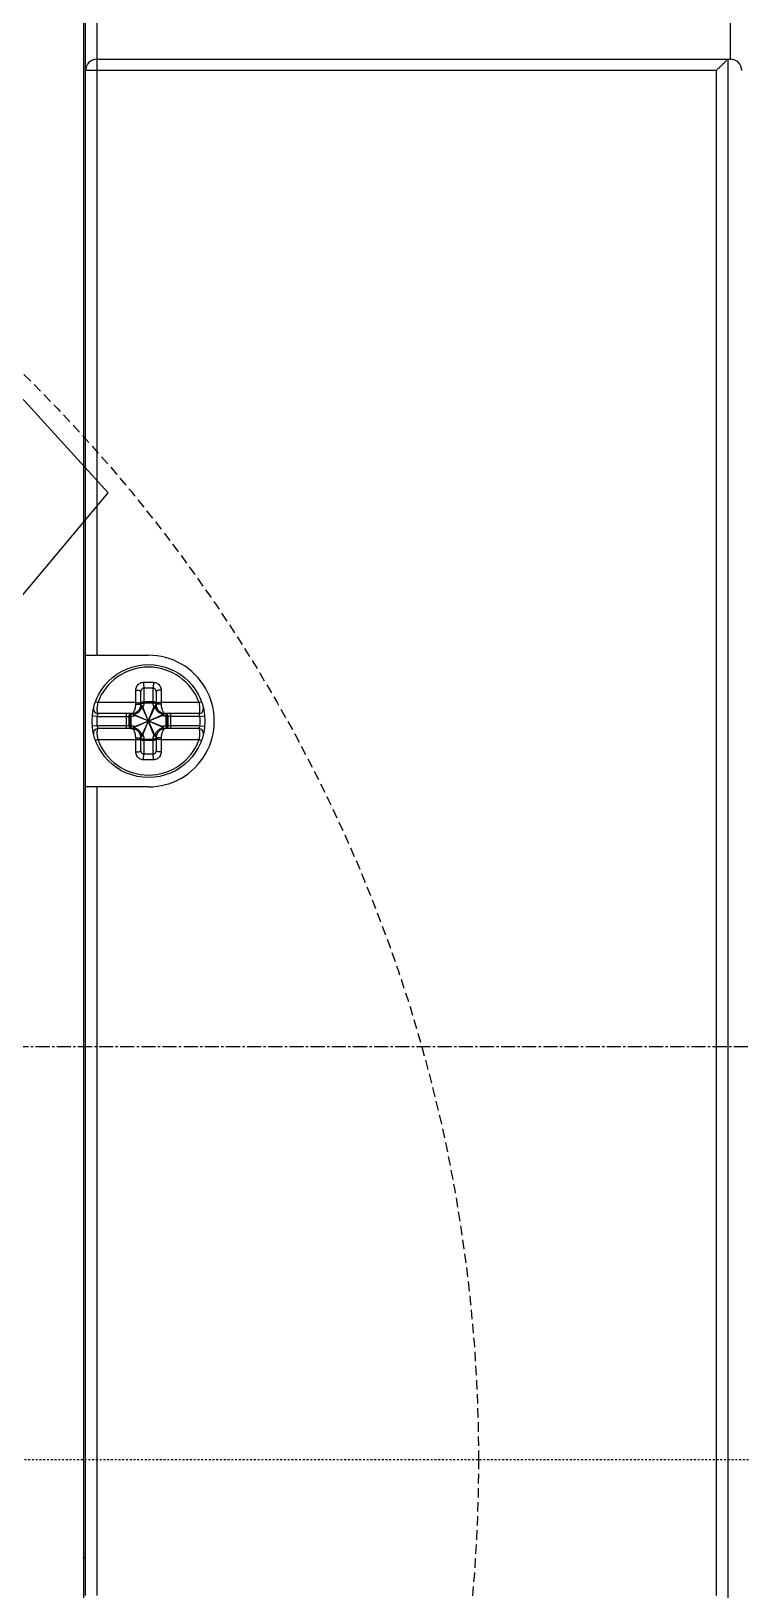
# Model space of a CAD drawing. Extents: x 0 to 557, y 0 to 248.
# Drawn here: x 385.2 to 423, y 83.2 to 166.1 of the extents above; entities that cross this region are included whole.
import ezdxf

# ---------------------------------------------------------------- set-up
doc = ezdxf.new("R2010")
doc.units = 0
for name, pattern in [('AXES2', [1.125, 0.75, -0.125, 0.125, -0.125]), ('CENTER2', [1.125, 0.75, -0.125, 0.125, -0.125]), ('HIDDENX2', [0.75, 0.5, -0.25])]:
    doc.linetypes.add(name, pattern=pattern)
doc.layers.add('AXE', color=80, linetype='AXES2')

# ---------------------------------------------------------------- blocks, each defined once
blk = doc.blocks.new('LV429640ATNSX22A 1')
for p, q in [((60, 81.741), (60, -6.913)), ((60.1, -7.213), (60.1, 79.279)), ((60.701, 79.282), (60.701, 74.487)), ((94.399, 74.487), (94.399, 78.905)), ((60.701, 73.884), (60.1, 73.884)), ((60.701, 73.886), (60.701, 42.787)), ((93.53, 73.886), (60.701, 73.886)), ((60.702, 74.487), (94.397, 74.487)), ((60.703, 74.487), (60.703, 73.886)), ((93.65, 73.887), (93.53, 73.886)), ((93.65, -7.213), (93.65, 73.887)), ((94.25, 74.487), (94.25, -7.813)), ((60.1, 42.787), (63.45, 42.787)), ((63.05, 40.187), (63.05, 40.86)), ((63.2, 41.049), (63.2, 40.317)), ((63.7, 40.317), (63.7, 41.049)), ((63.85, 40.86), (63.85, 40.187)), ((60.754, 40.268), (60.631, 40.313)), ((62.771, 40.187), (63.05, 40.187)), ((63.083, 38.462), (63.817, 40.112)), ((63.817, 38.462), (63.083, 40.112)), ((63.157, 38.553), (63.743, 40.02)), ((63.743, 38.553), (63.157, 40.02)), ((63.2, 40.309), (63.2, 40.246)), ((63.7, 40.309), (63.2, 40.309)), ((63.7, 40.246), (63.2, 40.246)), ((63.7, 40.246), (63.7, 40.309)), ((64.128, 40.187), (63.85, 40.187)), ((66.146, 40.268), (66.269, 40.313)), ((60.711, 39.537), (60.462, 39.559)), ((60.711, 39.037), (60.462, 39.014)), ((60.711, 39.537), (62.416, 39.537)), ((62.416, 39.037), (60.711, 39.037)), ((62.55, 39.687), (60.778, 39.687)), ((62.281, 38.887), (62.281, 39.687)), ((62.426, 39.036), (62.426, 39.537)), ((62.433, 39.537), (62.433, 39.036)), ((62.51, 39.537), (62.433, 39.537)), ((62.433, 39.036), (62.51, 39.036)), ((62.51, 39.537), (62.51, 39.036)), ((62.625, 38.92), (64.275, 39.653)), ((64.275, 38.92), (62.625, 39.653)), ((62.716, 38.993), (64.184, 39.58)), ((64.183, 38.993), (62.716, 39.58)), ((66.122, 39.687), (64.35, 39.687)), ((64.39, 39.036), (64.39, 39.537)), ((64.467, 39.537), (64.39, 39.537)), ((64.39, 39.036), (64.467, 39.036)), ((64.467, 39.036), (64.467, 39.537)), ((64.474, 39.537), (64.474, 39.036)), ((66.189, 39.537), (64.484, 39.537)), ((66.189, 39.037), (64.484, 39.037)), ((64.619, 39.687), (64.619, 38.887)), ((66.189, 39.537), (66.438, 39.559)), ((66.189, 39.037), (66.438, 39.014)), ((60.754, 38.305), (60.631, 38.26)), ((62.55, 38.887), (60.778, 38.887)), ((62.771, 38.387), (63.05, 38.387)), ((63.05, 37.713), (63.05, 38.387)), ((63.2, 38.327), (63.2, 38.264)), ((63.2, 38.327), (63.7, 38.327)), ((63.2, 38.264), (63.7, 38.264)), ((63.2, 38.257), (63.2, 37.525)), ((63.7, 38.264), (63.7, 38.327)), ((63.7, 37.525), (63.7, 38.257)), ((63.85, 38.387), (63.85, 37.713)), ((64.128, 38.387), (63.85, 38.387)), ((66.122, 38.887), (64.35, 38.887)), ((66.146, 38.305), (66.269, 38.26)), ((63.45, 35.787), (60.1, 35.787)), ((60.7, 35.787), (60.7, -7.213)), ((60, -5.211), (60.1, -5.211))]:
    blk.add_line(p, q)
at = {"color": 7}
for p in [(50.292, 63.496), (10.346, -9.38)]:
    blk.add_line(p, (61.314, 51.433), dxfattribs=at)
at = {"color": 6, "linetype": 'CENTER2', "ltscale": 0.008}
blk.add_line((159.957, 0), (-262.225, 0), dxfattribs=at)
at = {"color": 3, "linetype": 'ByBlock', "lineweight": -2}
blk.add_lwpolyline([(-60, 132), (60, 132), (60, -63), (-60, -63)], close=True, dxfattribs=at)
at = {"color": 4, "linetype": 'HIDDENX2'}
blk.add_circle((0, 0), 81, dxfattribs=at)
blk.add_circle((63.45, 39.287), 3)
for centre, radius, start, end in [((60.703, 73.884), 0.603, 89.99997, 179.99992), ((94.397, 73.884), 0.603, 359.99523, 90.00001), ((63.45, 39.287), 3.5, 269.99996, 90.00011), ((63.45, 39.287), 2.869, 20.00374, 159.99626), ((60.778, 39.937), 0.25, 166.32798, 270), ((62.55, 40.187), 0.5, 270, 0), ((64.35, 40.187), 0.5, 180, 270), ((66.122, 39.937), 0.25, 270, 13.67202), ((63.45, 39.287), 2.75, 174.78409, 185.21591), ((63.45, 39.287), 2.75, 354.78409, 5.21591), ((60.778, 38.637), 0.25, 90, 193.67202), ((63.45, 39.287), 2.869, 200.00374, 339.99626), ((62.55, 38.387), 0.5, 0, 90), ((64.35, 38.387), 0.5, 90, 180), ((66.122, 38.637), 0.25, 346.32798, 90)]:
    blk.add_arc(centre, radius, start, end)
for points, knots in [([(93.65, 73.887), (93.692, 73.929), (93.774, 74.011), (93.89, 74.127), (93.991, 74.228), (94.075, 74.311), (94.14, 74.377), (94.188, 74.425), (94.223, 74.459), (94.242, 74.478), (94.25, 74.487)], [0, 0, 0, 0, 0.1795987, 0.3466679, 0.49142, 0.6094933, 0.700988, 0.7680286, 0.8135762, 0.8485258, 0.8485258, 0.8485258, 0.8485258]), ([(62.772, 40.928), (62.772, 40.965), (62.782, 41.039), (62.825, 41.141), (62.893, 41.229), (62.981, 41.296), (63.081, 41.339), (63.153, 41.35), (63.189, 41.351)], [0, 0, 0, 0, 0.1098057, 0.2199669, 0.3301188, 0.4394918, 0.54796, 0.6552349, 0.6552349, 0.6552349, 0.6552349]), ([(62.772, 40.928), (62.8, 40.929), (62.854, 40.928), (62.929, 40.921), (62.99, 40.906), (63.032, 40.89), (63.05, 40.869), (63.05, 40.86)], [0, 0, 0, 0, 0.0836628, 0.1615778, 0.2259129, 0.271165, 0.2978123, 0.2978123, 0.2978123, 0.2978123]), ([(62.772, 40.268), (62.772, 40.336), (62.772, 40.477), (62.772, 40.697), (62.772, 40.849), (62.772, 40.928)], [0, 0, 0, 0, 0.2031864, 0.4228029, 0.6601804, 0.6601804, 0.6601804, 0.6601804]), ([(63.05, 40.86), (63.05, 40.876), (63.054, 40.908), (63.069, 40.953), (63.093, 40.992), (63.124, 41.022), (63.161, 41.042), (63.187, 41.048), (63.2, 41.049)], [0, 0, 0, 0, 0.0478248, 0.0950374, 0.140642, 0.1838674, 0.2247332, 0.2637193, 0.2637193, 0.2637193, 0.2637193]), ([(63.189, 41.351), (63.247, 41.352), (63.363, 41.354), (63.537, 41.354), (63.653, 41.352), (63.711, 41.351)], [0, 0, 0, 0, 0.1736504, 0.3480313, 0.5216824, 0.5216824, 0.5216824, 0.5216824]), ([(63.189, 41.351), (63.189, 41.322), (63.19, 41.265), (63.193, 41.183), (63.196, 41.111), (63.198, 41.067), (63.2, 41.049)], [0, 0, 0, 0, 0.0855535, 0.1711448, 0.2464505, 0.3023986, 0.3023986, 0.3023986, 0.3023986]), ([(63.2, 41.049), (63.255, 41.05), (63.367, 41.052), (63.533, 41.052), (63.644, 41.05), (63.7, 41.049)], [0, 0, 0, 0, 0.1664766, 0.3334814, 0.5000358, 0.5000358, 0.5000358, 0.5000358]), ([(63.711, 41.351), (63.711, 41.322), (63.71, 41.265), (63.707, 41.183), (63.704, 41.111), (63.702, 41.067), (63.7, 41.049)], [0, 0, 0, 0, 0.0855532, 0.1711444, 0.2464499, 0.3023976, 0.3023976, 0.3023976, 0.3023976]), ([(63.7, 41.049), (63.713, 41.048), (63.739, 41.042), (63.776, 41.022), (63.807, 40.992), (63.831, 40.953), (63.846, 40.908), (63.85, 40.876), (63.85, 40.86)], [0, 0, 0, 0, 0.0389363, 0.079745, 0.1230044, 0.1686166, 0.2158708, 0.2637194, 0.2637194, 0.2637194, 0.2637194]), ([(63.711, 41.351), (63.747, 41.35), (63.818, 41.339), (63.919, 41.297), (64.007, 41.229), (64.075, 41.141), (64.118, 41.039), (64.128, 40.965), (64.128, 40.928)], [0, 0, 0, 0, 0.1071405, 0.2154647, 0.3249364, 0.4351139, 0.5453754, 0.6552346, 0.6552346, 0.6552346, 0.6552346]), ([(64.128, 40.928), (64.1, 40.929), (64.046, 40.928), (63.971, 40.921), (63.91, 40.906), (63.868, 40.89), (63.85, 40.869), (63.85, 40.86)], [0, 0, 0, 0, 0.0836627, 0.1615774, 0.2259123, 0.2711642, 0.2978116, 0.2978116, 0.2978116, 0.2978116]), ([(64.128, 40.928), (64.128, 40.849), (64.128, 40.696), (64.128, 40.476), (64.128, 40.336), (64.128, 40.268)], [0, 0, 0, 0, 0.2381418, 0.4575888, 0.6601804, 0.6601804, 0.6601804, 0.6601804]), ([(60.754, 40.268), (60.745, 40.228), (60.73, 40.148), (60.715, 40.03), (60.709, 39.921), (60.712, 39.827), (60.725, 39.755), (60.742, 39.705), (60.767, 39.687), (60.778, 39.687)], [0, 0, 0, 0, 0.1235728, 0.2445592, 0.3560264, 0.4513325, 0.5252916, 0.5755898, 0.6074797, 0.6074797, 0.6074797, 0.6074797]), ([(62.772, 40.268), (62.696, 40.268), (62.542, 40.268), (62.302, 40.268), (62.042, 40.268), (61.757, 40.268), (61.445, 40.268), (61.108, 40.268), (60.875, 40.268), (60.754, 40.268)], [0, 0, 0, 0, 0.226677, 0.462883, 0.720889, 1.006032, 1.318365, 1.65611, 2.01782, 2.01782, 2.01782, 2.01782]), ([(62.55, 39.687), (62.567, 39.687), (62.607, 39.7), (62.655, 39.745), (62.696, 39.811), (62.729, 39.893), (62.754, 39.985), (62.768, 40.085), (62.771, 40.152), (62.771, 40.187)], [0, 0, 0, 0, 0.0524925, 0.117083, 0.1951302, 0.2843041, 0.3811799, 0.4817579, 0.5846488, 0.5846488, 0.5846488, 0.5846488]), ([(63.08, 40.112), (63.081, 40.081), (63.078, 40.02), (63.055, 39.937), (63.02, 39.868), (62.979, 39.811), (62.934, 39.766), (62.889, 39.731), (62.845, 39.705), (62.802, 39.685), (62.76, 39.671), (62.717, 39.661), (62.672, 39.656), (62.641, 39.656), (62.625, 39.657)], [0, 0, 0, 0, 0.0938287, 0.1793635, 0.2565216, 0.3261378, 0.3893163, 0.4459716, 0.4967598, 0.5432983, 0.5873596, 0.6307739, 0.6753898, 0.7230868, 0.7230868, 0.7230868, 0.7230868]), ([(62.771, 40.187), (62.771, 40.2), (62.772, 40.228), (62.772, 40.255), (62.772, 40.268)], [0, 0, 0, 0, 0.04087318, 0.081449, 0.081449, 0.081449, 0.081449]), ([(62.772, 40.268), (62.8, 40.269), (62.854, 40.268), (62.928, 40.264), (62.99, 40.255), (63.027, 40.246), (63.05, 40.234), (63.05, 40.227)], [0, 0, 0, 0, 0.0836565, 0.1612525, 0.224407, 0.2666916, 0.2861967, 0.2861967, 0.2861967, 0.2861967]), ([(63.08, 40.112), (63.074, 40.112), (63.063, 40.111), (63.05, 40.109), (63.043, 40.104), (63.043, 40.101)], [0, 0, 0, 0, 0.01982656, 0.03310502, 0.0405854, 0.0405854, 0.0405854, 0.0405854]), ([(63.05, 40.181), (63.05, 40.188), (63.054, 40.198), (63.061, 40.206), (63.063, 40.208)], [0, 0, 0, 0, 0.02191237, 0.03052101, 0.03052101, 0.03052101, 0.03052101]), ([(63.051, 40.204), (63.053, 40.215), (63.058, 40.232), (63.067, 40.247), (63.07, 40.252)], [0, 0, 0, 0, 0.03428379, 0.05182173, 0.05182173, 0.05182173, 0.05182173]), ([(63.053, 40.207), (63.054, 40.212), (63.057, 40.221), (63.061, 40.229), (63.063, 40.233)], [0, 0, 0, 0, 0.01378514, 0.02765049, 0.02765049, 0.02765049, 0.02765049]), ([(63.07, 40.252), (63.077, 40.262), (63.097, 40.285), (63.142, 40.31), (63.181, 40.317), (63.2, 40.317)], [0, 0, 0, 0, 0.0359462, 0.0921698, 0.1504178, 0.1504178, 0.1504178, 0.1504178]), ([(63.07, 40.245), (63.073, 40.249), (63.085, 40.264), (63.112, 40.287), (63.154, 40.305), (63.184, 40.31), (63.2, 40.309)], [0, 0, 0, 0, 0.0142204, 0.0579784, 0.1035325, 0.1499962, 0.1499962, 0.1499962, 0.1499962]), ([(63.07, 40.214), (63.073, 40.216), (63.086, 40.225), (63.114, 40.236), (63.155, 40.245), (63.185, 40.247), (63.2, 40.246)], [0, 0, 0, 0, 0.0103374, 0.0465112, 0.0892018, 0.1354947, 0.1354947, 0.1354947, 0.1354947]), ([(63.157, 40.02), (63.153, 40.03), (63.144, 40.048), (63.13, 40.073), (63.116, 40.092), (63.1, 40.106), (63.089, 40.111), (63.083, 40.112)], [0, 0, 0, 0, 0.0317573, 0.0600928, 0.0842418, 0.1044154, 0.1210995, 0.1210995, 0.1210995, 0.1210995]), ([(63.2, 40.246), (63.2, 40.221), (63.196, 40.169), (63.181, 40.093), (63.166, 40.044), (63.157, 40.02)], [0, 0, 0, 0, 0.0774682, 0.154588, 0.2314006, 0.2314006, 0.2314006, 0.2314006]), ([(63.2, 40.317), (63.2, 40.315), (63.2, 40.313), (63.2, 40.31), (63.2, 40.309)], [0, 0, 0, 0, 0.003688552, 0.007377923, 0.007377923, 0.007377923, 0.007377923]), ([(63.7, 40.309), (63.7, 40.31), (63.7, 40.313), (63.7, 40.315), (63.7, 40.317)], [0, 0, 0, 0, 0.003689407, 0.007377939, 0.007377939, 0.007377939, 0.007377939]), ([(63.83, 40.252), (63.823, 40.262), (63.802, 40.285), (63.758, 40.31), (63.719, 40.317), (63.7, 40.317)], [0, 0, 0, 0, 0.0359462, 0.0921698, 0.1504178, 0.1504178, 0.1504178, 0.1504178]), ([(63.829, 40.245), (63.827, 40.249), (63.815, 40.265), (63.788, 40.287), (63.746, 40.305), (63.716, 40.309), (63.7, 40.309)], [0, 0, 0, 0, 0.0141573, 0.0577532, 0.1031411, 0.1496209, 0.1496209, 0.1496209, 0.1496209]), ([(63.743, 40.02), (63.734, 40.044), (63.719, 40.093), (63.704, 40.169), (63.7, 40.221), (63.7, 40.246)], [0, 0, 0, 0, 0.076826, 0.1539298, 0.2313993, 0.2313993, 0.2313993, 0.2313993]), ([(63.83, 40.214), (63.827, 40.216), (63.814, 40.225), (63.786, 40.236), (63.745, 40.245), (63.715, 40.246), (63.7, 40.246)], [0, 0, 0, 0, 0.0103421, 0.046671, 0.0894882, 0.1357595, 0.1357595, 0.1357595, 0.1357595]), ([(63.817, 40.112), (63.811, 40.111), (63.8, 40.106), (63.784, 40.092), (63.77, 40.073), (63.756, 40.048), (63.747, 40.03), (63.743, 40.02)], [0, 0, 0, 0, 0.0166543, 0.0368369, 0.0609853, 0.0893813, 0.1210997, 0.1210997, 0.1210997, 0.1210997]), ([(64.275, 39.657), (64.244, 39.655), (64.184, 39.658), (64.102, 39.681), (64.033, 39.716), (63.976, 39.757), (63.931, 39.801), (63.895, 39.846), (63.869, 39.89), (63.849, 39.933), (63.834, 39.976), (63.825, 40.019), (63.819, 40.065), (63.819, 40.096), (63.82, 40.112)], [0, 0, 0, 0, 0.09286, 0.1779133, 0.2548012, 0.3242883, 0.3874546, 0.4441567, 0.4950951, 0.5418647, 0.5862252, 0.629993, 0.6749988, 0.7231162, 0.7231162, 0.7231162, 0.7231162]), ([(63.857, 40.101), (63.857, 40.104), (63.85, 40.109), (63.838, 40.111), (63.827, 40.112), (63.82, 40.112)], [0, 0, 0, 0, 0.00743743, 0.02062358, 0.04002973, 0.04002973, 0.04002973, 0.04002973]), ([(63.849, 40.204), (63.847, 40.215), (63.842, 40.232), (63.833, 40.247), (63.83, 40.252)], [0, 0, 0, 0, 0.03428379, 0.05182173, 0.05182173, 0.05182173, 0.05182173]), ([(63.846, 40.208), (63.845, 40.212), (63.843, 40.221), (63.839, 40.229), (63.837, 40.233)], [0, 0, 0, 0, 0.01365938, 0.02745435, 0.02745435, 0.02745435, 0.02745435]), ([(63.85, 40.181), (63.85, 40.188), (63.846, 40.198), (63.839, 40.206), (63.837, 40.208)], [0, 0, 0, 0, 0.0217285, 0.03022503, 0.03022503, 0.03022503, 0.03022503]), ([(64.128, 40.268), (64.1, 40.269), (64.046, 40.268), (63.972, 40.264), (63.91, 40.255), (63.873, 40.246), (63.85, 40.234), (63.85, 40.227)], [0, 0, 0, 0, 0.0836553, 0.1612503, 0.2244043, 0.2666891, 0.2861948, 0.2861948, 0.2861948, 0.2861948]), ([(64.128, 40.268), (64.128, 40.255), (64.128, 40.228), (64.128, 40.2), (64.128, 40.187)], [0, 0, 0, 0, 0.04057582, 0.081449, 0.081449, 0.081449, 0.081449]), ([(66.146, 40.268), (66.04, 40.268), (65.834, 40.268), (65.535, 40.268), (65.254, 40.268), (64.993, 40.268), (64.752, 40.268), (64.53, 40.268), (64.325, 40.268), (64.193, 40.268), (64.128, 40.268)], [0, 0, 0, 0, 0.317355, 0.617063, 0.898371, 1.160025, 1.401105, 1.621632, 1.824629, 2.01782, 2.01782, 2.01782, 2.01782]), ([(64.128, 40.187), (64.128, 40.152), (64.132, 40.085), (64.146, 39.985), (64.171, 39.893), (64.204, 39.811), (64.245, 39.745), (64.293, 39.7), (64.332, 39.687), (64.35, 39.687)], [0, 0, 0, 0, 0.1028909, 0.2034689, 0.3003448, 0.3895186, 0.4675659, 0.5321559, 0.5846489, 0.5846489, 0.5846489, 0.5846489]), ([(66.122, 39.687), (66.133, 39.687), (66.158, 39.705), (66.175, 39.755), (66.188, 39.827), (66.191, 39.921), (66.185, 40.03), (66.17, 40.148), (66.155, 40.228), (66.146, 40.268)], [0, 0, 0, 0, 0.0318858, 0.0821635, 0.1560971, 0.2514174, 0.3629358, 0.4839241, 0.6074801, 0.6074801, 0.6074801, 0.6074801]), ([(60.778, 39.687), (60.777, 39.686), (60.775, 39.683), (60.772, 39.678), (60.767, 39.67), (60.761, 39.659), (60.752, 39.644), (60.742, 39.624), (60.731, 39.599), (60.72, 39.57), (60.714, 39.548), (60.711, 39.537)], [0, 0, 0, 0, 0.0039486, 0.0094157, 0.0182851, 0.0310674, 0.0483578, 0.0705441, 0.0977069, 0.1294594, 0.1648516, 0.1648516, 0.1648516, 0.1648516]), ([(60.711, 39.037), (60.714, 39.025), (60.72, 39.004), (60.731, 38.974), (60.742, 38.95), (60.752, 38.93), (60.761, 38.915), (60.767, 38.903), (60.772, 38.896), (60.775, 38.89), (60.777, 38.888), (60.778, 38.887)], [0, 0, 0, 0, 0.0353923, 0.0671447, 0.0943075, 0.1164939, 0.1337842, 0.1465665, 0.1554359, 0.1609031, 0.1648516, 0.1648516, 0.1648516, 0.1648516]), ([(62.416, 39.537), (62.416, 39.556), (62.422, 39.595), (62.452, 39.645), (62.496, 39.679), (62.532, 39.687), (62.55, 39.687)], [0, 0, 0, 0, 0.0583066, 0.1150187, 0.169396, 0.2220596, 0.2220596, 0.2220596, 0.2220596]), ([(62.416, 39.537), (62.418, 39.537), (62.421, 39.537), (62.425, 39.537), (62.426, 39.537)], [0, 0, 0, 0, 0.0059425, 0.01055145, 0.01055145, 0.01055145, 0.01055145]), ([(62.426, 39.036), (62.425, 39.036), (62.421, 39.037), (62.418, 39.037), (62.416, 39.037)], [0, 0, 0, 0, 0.00460895, 0.01055145, 0.01055145, 0.01055145, 0.01055145]), ([(62.416, 39.037), (62.416, 39.017), (62.422, 38.979), (62.452, 38.929), (62.496, 38.895), (62.532, 38.887), (62.55, 38.887)], [0, 0, 0, 0, 0.0583059, 0.1150177, 0.1693952, 0.2220596, 0.2220596, 0.2220596, 0.2220596]), ([(62.426, 39.537), (62.426, 39.556), (62.433, 39.595), (62.461, 39.638), (62.485, 39.659), (62.496, 39.665)], [0, 0, 0, 0, 0.057279, 0.1140206, 0.1515661, 0.1515661, 0.1515661, 0.1515661]), ([(62.426, 39.537), (62.427, 39.537), (62.429, 39.537), (62.431, 39.537), (62.433, 39.537)], [0, 0, 0, 0, 0.003170856, 0.006342518, 0.006342518, 0.006342518, 0.006342518]), ([(62.433, 39.036), (62.431, 39.036), (62.429, 39.036), (62.427, 39.036), (62.426, 39.036)], [0, 0, 0, 0, 0.003171706, 0.006342511, 0.006342511, 0.006342511, 0.006342511]), ([(62.426, 39.036), (62.426, 39.017), (62.433, 38.979), (62.461, 38.935), (62.485, 38.915), (62.496, 38.908)], [0, 0, 0, 0, 0.0572789, 0.1140203, 0.1515658, 0.1515658, 0.1515658, 0.1515658]), ([(62.433, 39.537), (62.432, 39.553), (62.437, 39.583), (62.457, 39.625), (62.481, 39.651), (62.497, 39.663), (62.501, 39.665)], [0, 0, 0, 0, 0.045733, 0.0912046, 0.1362217, 0.1511912, 0.1511912, 0.1511912, 0.1511912]), ([(62.433, 39.036), (62.432, 39.021), (62.437, 38.99), (62.457, 38.949), (62.481, 38.923), (62.497, 38.911), (62.501, 38.908)], [0, 0, 0, 0, 0.045665, 0.0910333, 0.13595, 0.1508712, 0.1508712, 0.1508712, 0.1508712]), ([(62.496, 39.665), (62.501, 39.669), (62.518, 39.678), (62.537, 39.684), (62.55, 39.686)], [0, 0, 0, 0, 0.01869933, 0.05823713, 0.05823713, 0.05823713, 0.05823713]), ([(62.501, 39.665), (62.51, 39.671), (62.528, 39.679), (62.547, 39.684), (62.557, 39.686)], [0, 0, 0, 0, 0.02967942, 0.05925893, 0.05925893, 0.05925893, 0.05925893]), ([(62.51, 39.537), (62.51, 39.553), (62.511, 39.582), (62.518, 39.623), (62.531, 39.656), (62.547, 39.678), (62.559, 39.685), (62.564, 39.686)], [0, 0, 0, 0, 0.0458114, 0.0879665, 0.1236543, 0.1515153, 0.1664746, 0.1664746, 0.1664746, 0.1664746]), ([(62.51, 39.537), (62.534, 39.538), (62.581, 39.543), (62.65, 39.557), (62.695, 39.572), (62.716, 39.58)], [0, 0, 0, 0, 0.0707814, 0.1412402, 0.2113736, 0.2113736, 0.2113736, 0.2113736]), ([(62.716, 38.993), (62.684, 39.006), (62.616, 39.026), (62.546, 39.035), (62.51, 39.036)], [0, 0, 0, 0, 0.1053394, 0.2111984, 0.2111984, 0.2111984, 0.2111984]), ([(62.51, 39.036), (62.51, 39.021), (62.511, 38.991), (62.518, 38.951), (62.531, 38.918), (62.547, 38.896), (62.559, 38.889), (62.564, 38.887)], [0, 0, 0, 0, 0.0458653, 0.0880909, 0.1238551, 0.1516436, 0.166229, 0.166229, 0.166229, 0.166229]), ([(62.625, 39.657), (62.625, 39.663), (62.626, 39.674), (62.628, 39.687), (62.633, 39.694), (62.635, 39.694)], [0, 0, 0, 0, 0.01950644, 0.03272134, 0.04016497, 0.04016497, 0.04016497, 0.04016497]), ([(62.625, 39.653), (62.626, 39.648), (62.631, 39.636), (62.645, 39.621), (62.664, 39.606), (62.688, 39.592), (62.707, 39.584), (62.716, 39.58)], [0, 0, 0, 0, 0.0167142, 0.0370613, 0.0611929, 0.089436, 0.1210992, 0.1210992, 0.1210992, 0.1210992]), ([(62.716, 38.993), (62.707, 38.989), (62.688, 38.981), (62.664, 38.967), (62.645, 38.952), (62.631, 38.937), (62.626, 38.926), (62.625, 38.92)], [0, 0, 0, 0, 0.0316796, 0.0600381, 0.08418, 0.1044267, 0.1211, 0.1211, 0.1211, 0.1211]), ([(64.39, 39.036), (64.366, 39.035), (64.319, 39.031), (64.25, 39.016), (64.205, 39.002), (64.183, 38.993)], [0, 0, 0, 0, 0.0707814, 0.1412402, 0.2113736, 0.2113736, 0.2113736, 0.2113736]), ([(64.184, 39.58), (64.193, 39.584), (64.212, 39.592), (64.236, 39.606), (64.255, 39.621), (64.269, 39.636), (64.274, 39.648), (64.275, 39.653)], [0, 0, 0, 0, 0.0317324, 0.0600985, 0.0842445, 0.1044157, 0.1210998, 0.1210998, 0.1210998, 0.1210998]), ([(64.39, 39.537), (64.366, 39.538), (64.319, 39.543), (64.25, 39.557), (64.205, 39.572), (64.183, 39.58)], [0, 0, 0, 0, 0.0707729, 0.1411727, 0.2113666, 0.2113666, 0.2113666, 0.2113666]), ([(64.275, 38.92), (64.274, 38.926), (64.269, 38.937), (64.255, 38.952), (64.236, 38.967), (64.212, 38.981), (64.193, 38.989), (64.184, 38.993)], [0, 0, 0, 0, 0.0167144, 0.0370631, 0.0611946, 0.0894349, 0.1210992, 0.1210992, 0.1210992, 0.1210992]), ([(64.265, 39.694), (64.267, 39.694), (64.272, 39.687), (64.274, 39.674), (64.275, 39.663), (64.275, 39.657)], [0, 0, 0, 0, 0.00743598, 0.02059398, 0.04016598, 0.04016598, 0.04016598, 0.04016598]), ([(64.329, 39.687), (64.336, 39.687), (64.346, 39.682), (64.353, 39.676), (64.355, 39.673)], [0, 0, 0, 0, 0.02169078, 0.03019587, 0.03019587, 0.03019587, 0.03019587]), ([(64.39, 39.036), (64.39, 39.021), (64.389, 38.991), (64.382, 38.951), (64.369, 38.918), (64.353, 38.896), (64.341, 38.889), (64.336, 38.887)], [0, 0, 0, 0, 0.0458114, 0.0879665, 0.1236543, 0.1515153, 0.1664746, 0.1664746, 0.1664746, 0.1664746]), ([(64.35, 39.687), (64.368, 39.687), (64.404, 39.679), (64.448, 39.645), (64.478, 39.595), (64.484, 39.556), (64.484, 39.537)], [0, 0, 0, 0, 0.0526637, 0.1070409, 0.163753, 0.2220596, 0.2220596, 0.2220596, 0.2220596]), ([(64.484, 39.037), (64.484, 39.017), (64.478, 38.979), (64.448, 38.929), (64.404, 38.895), (64.368, 38.887), (64.35, 38.887)], [0, 0, 0, 0, 0.0583066, 0.1150187, 0.169396, 0.2220596, 0.2220596, 0.2220596, 0.2220596]), ([(64.361, 39.666), (64.363, 39.663), (64.371, 39.65), (64.382, 39.623), (64.389, 39.582), (64.39, 39.553), (64.39, 39.537)], [0, 0, 0, 0, 0.0102006, 0.0458885, 0.0880436, 0.133855, 0.133855, 0.133855, 0.133855]), ([(64.37, 39.681), (64.376, 39.679), (64.388, 39.675), (64.399, 39.669), (64.404, 39.665)], [0, 0, 0, 0, 0.01863896, 0.03733829, 0.03733829, 0.03733829, 0.03733829]), ([(64.398, 39.665), (64.403, 39.663), (64.419, 39.651), (64.443, 39.625), (64.463, 39.583), (64.468, 39.553), (64.467, 39.537)], [0, 0, 0, 0, 0.0149696, 0.0599866, 0.1054583, 0.1511912, 0.1511912, 0.1511912, 0.1511912]), ([(64.467, 39.036), (64.468, 39.021), (64.463, 38.99), (64.443, 38.949), (64.419, 38.922), (64.403, 38.911), (64.398, 38.908)], [0, 0, 0, 0, 0.045733, 0.0912046, 0.1362217, 0.1511912, 0.1511912, 0.1511912, 0.1511912]), ([(64.404, 39.665), (64.415, 39.659), (64.439, 39.638), (64.467, 39.595), (64.474, 39.556), (64.474, 39.537)], [0, 0, 0, 0, 0.0375455, 0.094287, 0.1515661, 0.1515661, 0.1515661, 0.1515661]), ([(64.474, 39.036), (64.474, 39.017), (64.467, 38.979), (64.439, 38.935), (64.415, 38.915), (64.404, 38.908)], [0, 0, 0, 0, 0.057279, 0.1140206, 0.1515661, 0.1515661, 0.1515661, 0.1515661]), ([(64.474, 39.537), (64.473, 39.537), (64.471, 39.537), (64.469, 39.537), (64.467, 39.537)], [0, 0, 0, 0, 0.003170867, 0.006342519, 0.006342519, 0.006342519, 0.006342519]), ([(64.474, 39.036), (64.473, 39.036), (64.471, 39.036), (64.469, 39.036), (64.467, 39.036)], [0, 0, 0, 0, 0.003170859, 0.006342521, 0.006342521, 0.006342521, 0.006342521]), ([(64.484, 39.537), (64.482, 39.537), (64.479, 39.537), (64.475, 39.537), (64.474, 39.537)], [0, 0, 0, 0, 0.00592009, 0.01055162, 0.01055162, 0.01055162, 0.01055162]), ([(64.484, 39.037), (64.482, 39.037), (64.479, 39.037), (64.475, 39.036), (64.474, 39.036)], [0, 0, 0, 0, 0.0059425, 0.01055145, 0.01055145, 0.01055145, 0.01055145]), ([(66.189, 39.537), (66.186, 39.548), (66.18, 39.57), (66.169, 39.599), (66.158, 39.624), (66.148, 39.644), (66.139, 39.659), (66.133, 39.67), (66.128, 39.678), (66.124, 39.683), (66.123, 39.686), (66.122, 39.687)], [0, 0, 0, 0, 0.0352605, 0.0669405, 0.0940745, 0.116274, 0.1336148, 0.1464625, 0.155371, 0.16099, 0.1648517, 0.1648517, 0.1648517, 0.1648517]), ([(66.122, 38.887), (66.123, 38.888), (66.124, 38.89), (66.128, 38.896), (66.132, 38.903), (66.139, 38.915), (66.148, 38.93), (66.158, 38.95), (66.169, 38.974), (66.18, 39.004), (66.186, 39.025), (66.189, 39.037)], [0, 0, 0, 0, 0.0039486, 0.0094157, 0.0182851, 0.0310674, 0.0483578, 0.0705441, 0.0977069, 0.1294594, 0.1648516, 0.1648516, 0.1648516, 0.1648516]), ([(60.778, 38.887), (60.767, 38.887), (60.742, 38.868), (60.725, 38.819), (60.712, 38.746), (60.709, 38.653), (60.715, 38.543), (60.73, 38.426), (60.745, 38.345), (60.754, 38.305)], [0, 0, 0, 0, 0.0318858, 0.0821635, 0.1560971, 0.2514174, 0.3629358, 0.4839241, 0.6074801, 0.6074801, 0.6074801, 0.6074801]), ([(60.754, 38.305), (60.86, 38.305), (61.066, 38.305), (61.365, 38.305), (61.646, 38.305), (61.907, 38.305), (62.148, 38.305), (62.37, 38.305), (62.575, 38.305), (62.707, 38.305), (62.772, 38.305)], [0, 0, 0, 0, 0.317355, 0.617063, 0.898371, 1.160025, 1.401105, 1.621632, 1.824629, 2.01782, 2.01782, 2.01782, 2.01782]), ([(62.496, 38.908), (62.501, 38.905), (62.518, 38.896), (62.537, 38.89), (62.55, 38.888)], [0, 0, 0, 0, 0.01869931, 0.05823715, 0.05823715, 0.05823715, 0.05823715]), ([(62.501, 38.908), (62.51, 38.903), (62.527, 38.894), (62.547, 38.889), (62.556, 38.888)], [0, 0, 0, 0, 0.02967141, 0.05921905, 0.05921905, 0.05921905, 0.05921905]), ([(62.771, 38.387), (62.771, 38.421), (62.768, 38.489), (62.754, 38.588), (62.729, 38.681), (62.696, 38.763), (62.655, 38.828), (62.607, 38.874), (62.567, 38.887), (62.55, 38.887)], [0, 0, 0, 0, 0.1028909, 0.2034689, 0.3003448, 0.3895186, 0.4675659, 0.5321559, 0.5846489, 0.5846489, 0.5846489, 0.5846489]), ([(62.625, 38.917), (62.656, 38.918), (62.715, 38.915), (62.798, 38.892), (62.867, 38.858), (62.924, 38.816), (62.969, 38.772), (63.005, 38.727), (63.031, 38.683), (63.051, 38.64), (63.066, 38.597), (63.075, 38.554), (63.081, 38.509), (63.081, 38.477), (63.08, 38.461)], [0, 0, 0, 0, 0.0928686, 0.177922, 0.2548099, 0.3242971, 0.3874633, 0.4441655, 0.4951039, 0.5418735, 0.586234, 0.6300018, 0.6750076, 0.7232211, 0.7232211, 0.7232211, 0.7232211]), ([(62.635, 38.879), (62.633, 38.88), (62.628, 38.886), (62.626, 38.899), (62.625, 38.91), (62.625, 38.917)], [0, 0, 0, 0, 0.00741749, 0.02055169, 0.04016923, 0.04016923, 0.04016923, 0.04016923]), ([(62.772, 38.305), (62.772, 38.319), (62.772, 38.346), (62.771, 38.373), (62.771, 38.387)], [0, 0, 0, 0, 0.04057582, 0.081449, 0.081449, 0.081449, 0.081449]), ([(62.772, 38.305), (62.8, 38.305), (62.854, 38.305), (62.928, 38.31), (62.99, 38.319), (63.027, 38.327), (63.05, 38.34), (63.05, 38.346)], [0, 0, 0, 0, 0.0836553, 0.1612503, 0.2244043, 0.2666891, 0.2861948, 0.2861948, 0.2861948, 0.2861948]), ([(62.772, 37.645), (62.772, 37.724), (62.772, 37.877), (62.772, 38.097), (62.772, 38.238), (62.772, 38.305)], [0, 0, 0, 0, 0.2380856, 0.457554, 0.6601804, 0.6601804, 0.6601804, 0.6601804]), ([(63.043, 38.472), (63.043, 38.47), (63.05, 38.465), (63.062, 38.463), (63.073, 38.462), (63.08, 38.461)], [0, 0, 0, 0, 0.00743743, 0.02062358, 0.04002973, 0.04002973, 0.04002973, 0.04002973]), ([(63.05, 38.392), (63.05, 38.385), (63.054, 38.375), (63.061, 38.368), (63.063, 38.365)], [0, 0, 0, 0, 0.0217285, 0.03022503, 0.03022503, 0.03022503, 0.03022503]), ([(63.051, 38.37), (63.053, 38.358), (63.058, 38.342), (63.067, 38.327), (63.07, 38.322)], [0, 0, 0, 0, 0.03428379, 0.05182173, 0.05182173, 0.05182173, 0.05182173]), ([(63.054, 38.366), (63.055, 38.361), (63.057, 38.352), (63.061, 38.344), (63.063, 38.34)], [0, 0, 0, 0, 0.01365939, 0.02745435, 0.02745435, 0.02745435, 0.02745435]), ([(63.07, 38.359), (63.073, 38.357), (63.086, 38.349), (63.114, 38.337), (63.155, 38.329), (63.185, 38.327), (63.2, 38.327)], [0, 0, 0, 0, 0.0103421, 0.046671, 0.0894882, 0.1357595, 0.1357595, 0.1357595, 0.1357595]), ([(63.07, 38.322), (63.077, 38.312), (63.097, 38.289), (63.142, 38.263), (63.181, 38.257), (63.2, 38.257)], [0, 0, 0, 0, 0.0359462, 0.0921698, 0.1504178, 0.1504178, 0.1504178, 0.1504178]), ([(63.071, 38.328), (63.073, 38.324), (63.085, 38.309), (63.112, 38.286), (63.154, 38.268), (63.184, 38.264), (63.2, 38.264)], [0, 0, 0, 0, 0.0141573, 0.0577532, 0.1031411, 0.1496209, 0.1496209, 0.1496209, 0.1496209]), ([(63.083, 38.462), (63.089, 38.462), (63.1, 38.468), (63.116, 38.481), (63.13, 38.501), (63.144, 38.525), (63.153, 38.543), (63.157, 38.553)], [0, 0, 0, 0, 0.0166543, 0.0368369, 0.0609853, 0.0893813, 0.1210997, 0.1210997, 0.1210997, 0.1210997]), ([(63.157, 38.553), (63.166, 38.529), (63.181, 38.48), (63.196, 38.404), (63.2, 38.353), (63.2, 38.327)], [0, 0, 0, 0, 0.076826, 0.1539298, 0.2313993, 0.2313993, 0.2313993, 0.2313993]), ([(63.2, 38.264), (63.2, 38.263), (63.2, 38.261), (63.2, 38.258), (63.2, 38.257)], [0, 0, 0, 0, 0.003689407, 0.007377939, 0.007377939, 0.007377939, 0.007377939]), ([(63.7, 38.327), (63.7, 38.353), (63.704, 38.404), (63.719, 38.48), (63.734, 38.529), (63.743, 38.553)], [0, 0, 0, 0, 0.0774682, 0.154588, 0.2314006, 0.2314006, 0.2314006, 0.2314006]), ([(63.83, 38.359), (63.827, 38.357), (63.814, 38.349), (63.786, 38.337), (63.745, 38.329), (63.715, 38.327), (63.7, 38.327)], [0, 0, 0, 0, 0.0103374, 0.0465112, 0.0892018, 0.1354947, 0.1354947, 0.1354947, 0.1354947]), ([(63.83, 38.328), (63.827, 38.324), (63.815, 38.309), (63.788, 38.286), (63.746, 38.268), (63.716, 38.264), (63.7, 38.264)], [0, 0, 0, 0, 0.0142204, 0.0579784, 0.1035325, 0.1499962, 0.1499962, 0.1499962, 0.1499962]), ([(63.83, 38.322), (63.823, 38.312), (63.802, 38.289), (63.758, 38.263), (63.719, 38.257), (63.7, 38.257)], [0, 0, 0, 0, 0.0359462, 0.0921698, 0.1504178, 0.1504178, 0.1504178, 0.1504178]), ([(63.7, 38.257), (63.7, 38.258), (63.7, 38.261), (63.7, 38.263), (63.7, 38.264)], [0, 0, 0, 0, 0.003688555, 0.007377923, 0.007377923, 0.007377923, 0.007377923]), ([(63.743, 38.553), (63.748, 38.541), (63.758, 38.519), (63.776, 38.491), (63.795, 38.471), (63.81, 38.463), (63.817, 38.462)], [0, 0, 0, 0, 0.0391246, 0.0726548, 0.0995837, 0.1209714, 0.1209714, 0.1209714, 0.1209714]), ([(63.82, 38.462), (63.819, 38.493), (63.822, 38.553), (63.845, 38.636), (63.88, 38.706), (63.921, 38.762), (63.966, 38.807), (64.011, 38.842), (64.055, 38.869), (64.098, 38.889), (64.14, 38.903), (64.183, 38.912), (64.228, 38.917), (64.259, 38.917), (64.275, 38.917)], [0, 0, 0, 0, 0.0938219, 0.1793572, 0.2565156, 0.3261314, 0.3893097, 0.4459654, 0.4967539, 0.5432923, 0.5873537, 0.6307681, 0.6753837, 0.7230769, 0.7230769, 0.7230769, 0.7230769]), ([(63.857, 38.472), (63.857, 38.47), (63.85, 38.465), (63.838, 38.463), (63.827, 38.462), (63.82, 38.461)], [0, 0, 0, 0, 0.00742914, 0.02057673, 0.04016399, 0.04016399, 0.04016399, 0.04016399]), ([(63.849, 38.37), (63.847, 38.358), (63.842, 38.342), (63.833, 38.327), (63.83, 38.322)], [0, 0, 0, 0, 0.03428379, 0.05182174, 0.05182174, 0.05182174, 0.05182174]), ([(63.85, 38.392), (63.85, 38.385), (63.846, 38.375), (63.839, 38.367), (63.837, 38.365)], [0, 0, 0, 0, 0.02191237, 0.03052101, 0.03052101, 0.03052101, 0.03052101]), ([(63.847, 38.366), (63.845, 38.362), (63.843, 38.353), (63.839, 38.344), (63.837, 38.34)], [0, 0, 0, 0, 0.01378514, 0.02765049, 0.02765049, 0.02765049, 0.02765049]), ([(64.128, 38.305), (64.1, 38.305), (64.046, 38.305), (63.972, 38.31), (63.91, 38.319), (63.873, 38.327), (63.85, 38.34), (63.85, 38.346)], [0, 0, 0, 0, 0.0836565, 0.1612525, 0.224407, 0.2666916, 0.2861967, 0.2861967, 0.2861967, 0.2861967]), ([(64.35, 38.887), (64.332, 38.887), (64.293, 38.874), (64.245, 38.828), (64.204, 38.763), (64.171, 38.681), (64.146, 38.588), (64.132, 38.489), (64.128, 38.421), (64.128, 38.387)], [0, 0, 0, 0, 0.0524925, 0.117083, 0.1951302, 0.2843041, 0.3811799, 0.4817579, 0.5846488, 0.5846488, 0.5846488, 0.5846488]), ([(64.128, 38.387), (64.128, 38.373), (64.128, 38.346), (64.128, 38.319), (64.128, 38.305)], [0, 0, 0, 0, 0.04087318, 0.081449, 0.081449, 0.081449, 0.081449]), ([(64.128, 38.305), (64.204, 38.305), (64.358, 38.305), (64.598, 38.305), (64.858, 38.305), (65.143, 38.305), (65.455, 38.305), (65.792, 38.305), (66.025, 38.305), (66.146, 38.305)], [0, 0, 0, 0, 0.226677, 0.462883, 0.720889, 1.006032, 1.318365, 1.65611, 2.01782, 2.01782, 2.01782, 2.01782]), ([(64.128, 38.305), (64.128, 38.238), (64.128, 38.097), (64.128, 37.877), (64.128, 37.724), (64.128, 37.645)], [0, 0, 0, 0, 0.2032378, 0.422876, 0.6601804, 0.6601804, 0.6601804, 0.6601804]), ([(64.265, 38.879), (64.267, 38.88), (64.272, 38.886), (64.274, 38.899), (64.275, 38.91), (64.275, 38.917)], [0, 0, 0, 0, 0.00744721, 0.02063901, 0.04005218, 0.04005218, 0.04005218, 0.04005218]), ([(64.398, 38.908), (64.39, 38.903), (64.372, 38.894), (64.353, 38.889), (64.343, 38.888)], [0, 0, 0, 0, 0.02967942, 0.05925893, 0.05925893, 0.05925893, 0.05925893]), ([(64.404, 38.908), (64.399, 38.905), (64.382, 38.896), (64.363, 38.89), (64.35, 38.888)], [0, 0, 0, 0, 0.01869933, 0.05823713, 0.05823713, 0.05823713, 0.05823713]), ([(66.146, 38.305), (66.155, 38.345), (66.17, 38.426), (66.185, 38.543), (66.191, 38.653), (66.188, 38.746), (66.175, 38.819), (66.158, 38.868), (66.133, 38.887), (66.122, 38.887)], [0, 0, 0, 0, 0.1235728, 0.2445592, 0.3560264, 0.4513325, 0.5252916, 0.5755898, 0.6074797, 0.6074797, 0.6074797, 0.6074797]), ([(62.772, 37.645), (62.8, 37.644), (62.854, 37.645), (62.929, 37.653), (62.99, 37.668), (63.032, 37.683), (63.05, 37.704), (63.05, 37.713)], [0, 0, 0, 0, 0.0836627, 0.1615774, 0.2259123, 0.2711642, 0.2978116, 0.2978116, 0.2978116, 0.2978116]), ([(63.189, 37.223), (63.153, 37.223), (63.082, 37.234), (62.981, 37.277), (62.893, 37.344), (62.825, 37.432), (62.782, 37.535), (62.772, 37.608), (62.772, 37.645)], [0, 0, 0, 0, 0.1071405, 0.2154647, 0.3249364, 0.4351139, 0.5453754, 0.6552346, 0.6552346, 0.6552346, 0.6552346]), ([(63.2, 37.525), (63.187, 37.526), (63.161, 37.531), (63.124, 37.551), (63.093, 37.582), (63.069, 37.621), (63.054, 37.665), (63.05, 37.697), (63.05, 37.713)], [0, 0, 0, 0, 0.0389363, 0.079745, 0.1230044, 0.1686166, 0.2158708, 0.2637194, 0.2637194, 0.2637194, 0.2637194]), ([(63.189, 37.223), (63.189, 37.251), (63.19, 37.308), (63.193, 37.39), (63.196, 37.463), (63.198, 37.506), (63.2, 37.525)], [0, 0, 0, 0, 0.0855532, 0.1711444, 0.2464499, 0.3023976, 0.3023976, 0.3023976, 0.3023976]), ([(63.7, 37.525), (63.644, 37.524), (63.533, 37.522), (63.367, 37.522), (63.255, 37.524), (63.2, 37.525)], [0, 0, 0, 0, 0.1665544, 0.3335592, 0.5000358, 0.5000358, 0.5000358, 0.5000358]), ([(63.85, 37.713), (63.85, 37.697), (63.846, 37.665), (63.831, 37.621), (63.807, 37.582), (63.776, 37.551), (63.739, 37.531), (63.713, 37.526), (63.7, 37.525)], [0, 0, 0, 0, 0.0478248, 0.0950374, 0.140642, 0.1838674, 0.2247332, 0.2637193, 0.2637193, 0.2637193, 0.2637193]), ([(63.711, 37.223), (63.711, 37.251), (63.71, 37.308), (63.707, 37.39), (63.704, 37.463), (63.702, 37.506), (63.7, 37.525)], [0, 0, 0, 0, 0.0855535, 0.1711448, 0.2464505, 0.3023986, 0.3023986, 0.3023986, 0.3023986]), ([(64.128, 37.645), (64.128, 37.609), (64.118, 37.535), (64.075, 37.432), (64.007, 37.344), (63.919, 37.277), (63.819, 37.234), (63.747, 37.223), (63.711, 37.223)], [0, 0, 0, 0, 0.1098057, 0.2199669, 0.3301188, 0.4394918, 0.54796, 0.6552349, 0.6552349, 0.6552349, 0.6552349]), ([(64.128, 37.645), (64.1, 37.644), (64.046, 37.645), (63.971, 37.653), (63.91, 37.668), (63.868, 37.683), (63.85, 37.704), (63.85, 37.713)], [0, 0, 0, 0, 0.0836628, 0.1615778, 0.2259129, 0.271165, 0.2978123, 0.2978123, 0.2978123, 0.2978123]), ([(63.711, 37.223), (63.653, 37.221), (63.537, 37.22), (63.363, 37.22), (63.247, 37.221), (63.189, 37.223)], [0, 0, 0, 0, 0.1736511, 0.348032, 0.5216824, 0.5216824, 0.5216824, 0.5216824])]:
    blk.add_open_spline(points, degree=3, knots=knots)
for points in [[(63.05, 40.181), (63.05, 40.19), (63.051, 40.199), (63.053, 40.207)], [(63.05, 40.187), (63.05, 40.192), (63.05, 40.198), (63.051, 40.204)], [(63.063, 40.233), (63.065, 40.237), (63.068, 40.241), (63.07, 40.245)], [(63.063, 40.208), (63.065, 40.21), (63.068, 40.212), (63.07, 40.214)], [(63.08, 40.112), (63.081, 40.112), (63.082, 40.112), (63.083, 40.112)], [(63.82, 40.112), (63.819, 40.112), (63.818, 40.112), (63.817, 40.112)], [(63.837, 40.233), (63.834, 40.238), (63.832, 40.242), (63.829, 40.245)], [(63.837, 40.208), (63.835, 40.21), (63.832, 40.212), (63.83, 40.214)], [(63.85, 40.181), (63.85, 40.19), (63.849, 40.199), (63.846, 40.208)], [(63.85, 40.187), (63.85, 40.192), (63.85, 40.198), (63.849, 40.204)], [(62.55, 39.686), (62.555, 39.686), (62.561, 39.687), (62.566, 39.687)], [(62.557, 39.686), (62.56, 39.686), (62.563, 39.687), (62.566, 39.687)], [(62.564, 39.686), (62.565, 39.686), (62.566, 39.686), (62.566, 39.687)], [(62.566, 39.687), (62.568, 39.687), (62.569, 39.687), (62.571, 39.687)], [(62.566, 39.687), (62.568, 39.687), (62.569, 39.687), (62.571, 39.687)], [(62.625, 39.657), (62.625, 39.656), (62.625, 39.655), (62.625, 39.653)], [(64.275, 39.657), (64.275, 39.656), (64.275, 39.655), (64.275, 39.653)], [(64.329, 39.687), (64.344, 39.687), (64.358, 39.684), (64.372, 39.678)], [(64.334, 39.687), (64.34, 39.687), (64.346, 39.686), (64.352, 39.685)], [(64.352, 39.685), (64.358, 39.684), (64.364, 39.683), (64.37, 39.681)], [(64.355, 39.673), (64.357, 39.671), (64.359, 39.669), (64.361, 39.666)], [(64.372, 39.678), (64.381, 39.675), (64.39, 39.671), (64.398, 39.665)], [(62.55, 38.888), (62.555, 38.887), (62.561, 38.887), (62.566, 38.886)], [(62.556, 38.888), (62.56, 38.887), (62.563, 38.887), (62.566, 38.887)], [(62.564, 38.887), (62.565, 38.887), (62.565, 38.887), (62.566, 38.887)], [(62.566, 38.887), (62.568, 38.887), (62.569, 38.886), (62.571, 38.886)], [(62.566, 38.887), (62.568, 38.886), (62.569, 38.886), (62.571, 38.886)], [(62.625, 38.92), (62.625, 38.919), (62.625, 38.918), (62.625, 38.917)], [(63.05, 38.392), (63.05, 38.383), (63.051, 38.374), (63.054, 38.366)], [(63.05, 38.387), (63.05, 38.381), (63.05, 38.375), (63.051, 38.37)], [(63.063, 38.365), (63.065, 38.363), (63.068, 38.361), (63.07, 38.359)], [(63.063, 38.34), (63.066, 38.336), (63.068, 38.332), (63.071, 38.328)], [(63.08, 38.461), (63.081, 38.461), (63.082, 38.462), (63.083, 38.462)], [(63.82, 38.462), (63.819, 38.462), (63.818, 38.462), (63.817, 38.462)], [(63.837, 38.365), (63.835, 38.363), (63.832, 38.361), (63.83, 38.359)], [(63.837, 38.34), (63.835, 38.336), (63.832, 38.332), (63.83, 38.328)], [(63.85, 38.392), (63.85, 38.384), (63.849, 38.375), (63.847, 38.366)], [(63.85, 38.387), (63.85, 38.381), (63.85, 38.375), (63.849, 38.37)], [(64.275, 38.917), (64.275, 38.918), (64.275, 38.919), (64.275, 38.92)], [(64.334, 38.887), (64.332, 38.886), (64.331, 38.886), (64.329, 38.886)], [(64.334, 38.887), (64.332, 38.887), (64.331, 38.886), (64.329, 38.886)], [(64.35, 38.888), (64.345, 38.887), (64.339, 38.887), (64.334, 38.886)], [(64.343, 38.888), (64.34, 38.887), (64.337, 38.887), (64.334, 38.887)], [(64.336, 38.887), (64.335, 38.887), (64.334, 38.887), (64.334, 38.887)]]:
    blk.add_open_spline(points, degree=3)
at = {"layer": 'AXE'}
blk.add_line((36.072, 21.987), (229.447, 21.987), dxfattribs=at)

msp = doc.modelspace()

# ---------------------------------------------------------------- block references
msp.add_blockref('LV429640ATNSX22A 1', (328, 90.121))

doc.saveas('drawing.dxf')
